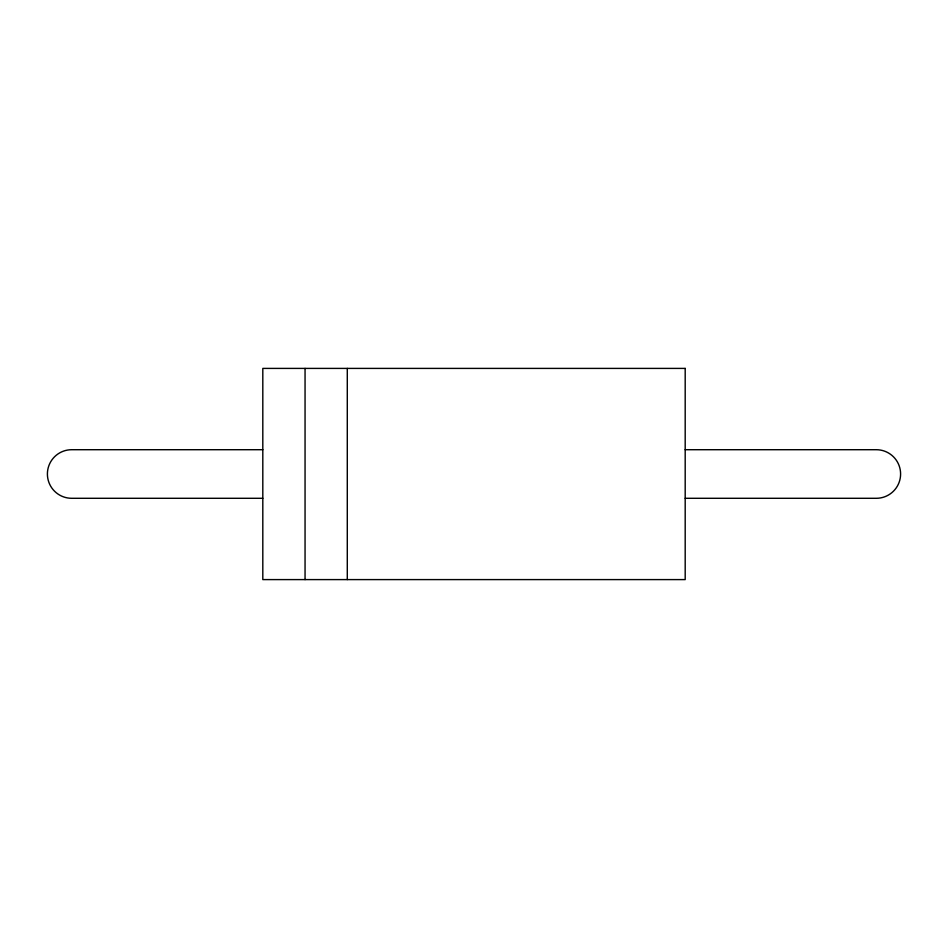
<?xml version="1.0" encoding="UTF-8"?>
<svg xmlns="http://www.w3.org/2000/svg" width="948" height="948" viewBox="0 0 948 948"><rect width="100%" height="100%" fill="white"/><g stroke="black" fill="none" stroke-linecap="round" stroke-linejoin="round"><path stroke-width="1.42" d="M262.809 449.708L71.693 449.708A24.293 24.293 0 0 0 47.4 474A24.293 24.293 0 0 0 71.693 498.293L262.809 498.293M685.191 449.708L876.308 449.708A24.293 24.293 0 0 1 900.6 474A24.293 24.293 0 0 1 876.308 498.293L685.191 498.293M347.288 368.405L347.288 579.595M305.055 368.405L305.055 579.595M685.191 368.405L262.809 368.405L262.809 579.595L685.191 579.595L685.191 368.405"/></g></svg>
